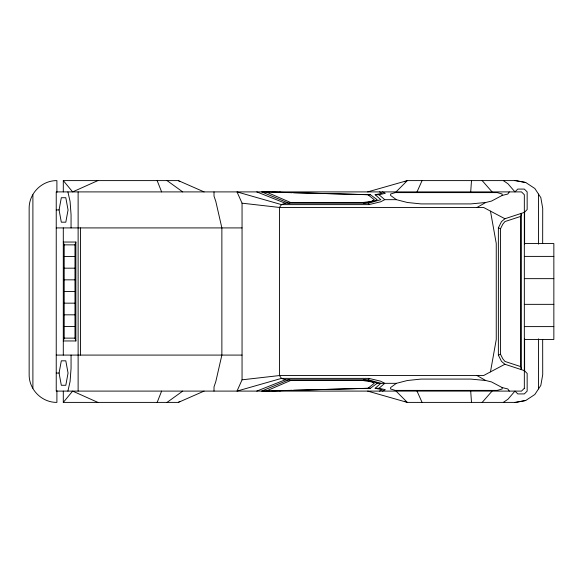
<?xml version="1.0" encoding="UTF-8"?>
<svg xmlns="http://www.w3.org/2000/svg" width="583" height="583" viewBox="0 0 583 583"><rect width="100%" height="100%" fill="white"/><g stroke="black" fill="none" stroke-linecap="round" stroke-linejoin="round"><path stroke-width="0.87" d="M542.664 243.607L542.715 208.357L540.827 197.608L534.83 188.491L525.713 182.494L515.94 180.606L407.328 180.606L367.669 191.902M470.7 191.902L471.494 180.606M379.569 191.902L382.076 193.316L375.139 194.729L380.845 199.67L368.551 203.205L285.225 203.205L281.509 204.618L279.439 207.439L279.439 375.561L281.509 378.382L285.225 379.795L368.551 379.795L380.845 383.33L375.139 388.271L379.037 388.271L384.722 383.33L380.684 381.209L368.93 378.382L281.509 378.382L237.004 391.098L242.054 379.817L279.439 375.561L483.562 375.561L490.471 371.874L496.25 339.546L496.25 243.454L490.471 211.126L483.562 207.439L279.439 207.439L242.054 203.183L237.004 191.902L281.509 204.618L368.93 204.618L380.684 201.791L384.722 199.67L396.382 199.67L407.379 202.498L421.043 203.912L470.758 203.912L485.697 202.498L491.491 201.084L502.167 195.436L507.873 194.022L509.287 191.902M59.065 209.946L61.317 197.717L65.806 197.717L68.051 209.946L65.806 222.181L61.317 222.181L59.065 209.946L56.238 209.909M59.065 373.054L61.317 360.819L65.806 360.819L68.051 373.054L65.806 385.283L61.317 385.283L59.065 373.054L56.238 373.091M520.626 216.431L521.289 213.378L521.289 369.622L520.626 366.569L520.626 216.431L504.914 221.569L502.75 224.266L500.535 228.711L500.535 354.289L502.75 358.734L504.914 361.431L520.626 366.569M67.898 391.098L70.077 381.574L71.06 368.325L71.06 355.083M368.551 379.795L368.93 378.382M75.877 340.96L74.981 338.133L74.981 244.867L75.877 242.04L63.299 242.04L64.196 244.867L64.196 338.133L63.299 340.96L75.877 340.96L75.877 242.04M157.162 402.394L161.622 391.098M417.027 191.902L422.063 180.606M503.326 402.394L507.99 399.202L514.964 391.098L517.791 393.919L524.336 393.919L527.156 391.098L527.156 373.441L524.336 370.613L504.914 364.258L501.482 361.38L498.37 355.12L498.37 227.88L501.482 221.62L504.914 218.742L524.336 212.387L527.156 209.559L527.156 191.902L524.336 189.081L517.791 189.081L514.964 191.902L507.99 183.798L503.326 180.606M204.079 391.098L178.354 402.394L63.299 402.394L72.649 391.098L97.849 402.394M482.185 402.394L492.081 391.098M396.046 191.902L407.328 180.606L404.894 181.772M290.618 380.502L266.001 391.098L367.939 388.271L374.228 383.33L371.845 381.916L362.845 380.502L290.618 380.502L288.789 379.795L261.643 391.098L269.506 390.894M293.562 390.267L370.387 388.271L377.15 383.33L396.382 383.33L407.379 380.502L421.043 379.088L470.758 379.088L485.697 380.502L491.491 381.916L502.167 387.564L507.873 388.978L509.287 391.098M396.382 383.33L390.588 387.564L390.588 388.978L395.252 390.391L497.263 390.391L502.167 388.978L502.167 387.564M167.051 402.394L182.719 391.098M178.354 402.394L179.826 401.366M367.669 391.098L407.328 402.394L515.94 402.394L525.713 400.506L534.83 394.509L540.827 385.392L542.715 374.643L542.664 339.393M371.845 201.084L374.228 199.67L367.939 194.729L266.001 191.902L290.618 202.498L362.845 202.498L374.016 201.084L377.15 199.67L370.387 194.729L293.562 192.733M477.032 207.439L485.697 202.498M379.569 391.098L382.076 389.684L375.139 388.271M490.471 371.874L504.914 364.258M382.514 391.098L385.319 389.684L379.037 388.271M97.849 180.606L72.649 191.902L63.299 180.606L178.354 180.606L204.079 191.902M256.775 391.098L285.225 379.795M290.618 202.498L288.789 203.205L261.643 191.902L269.506 192.106M498.37 355.12L500.535 354.289M375.139 194.729L379.037 194.729L385.319 193.316L382.514 191.902M363.639 203.205L374.016 201.084M514.964 402.394L525.713 400.506M272.13 390.821L291.755 390.311M367.939 194.729L370.387 194.729M56.238 227.917L242.054 227.917M524.336 243.548L553.85 243.548L553.85 339.452L524.336 339.452M64.196 244.867L74.981 244.867M524.336 256.396L553.85 256.396M64.196 256.527L74.981 256.527M64.196 268.18L74.981 268.18M524.336 278.652L553.85 278.652M64.196 279.84L74.981 279.84M64.196 291.5L74.981 291.5M64.196 303.16L74.981 303.16M524.336 304.348L553.85 304.348M64.196 314.82L74.981 314.82M64.196 326.473L74.981 326.473M524.336 326.604L553.85 326.604M64.196 338.133L74.981 338.133M56.238 355.083L242.054 355.083M371.845 381.916L374.016 381.916L377.15 383.33M367.939 388.271L370.387 388.271M272.13 192.179L291.755 192.689M514.964 180.606L525.713 182.494M363.639 379.795L374.016 381.916M498.37 227.88L500.535 228.711M256.775 191.902L285.225 203.205M404.894 401.228L407.328 402.394L396.046 391.098M490.471 211.126L504.914 218.742M477.032 375.561L485.697 380.502M178.354 180.606L179.826 181.634M167.051 180.606L182.719 191.902M396.382 199.67L390.588 195.436L390.588 194.022L395.252 192.609L497.263 192.609L502.167 194.022L502.167 195.436M379.037 194.729L384.722 199.67M482.185 180.606L492.081 191.902M417.027 391.098L422.063 402.394M157.162 180.606L161.622 191.902M368.551 203.205L368.93 204.618M67.898 191.902L70.077 201.426L71.06 214.675L71.06 227.917M470.7 391.098L471.494 402.394M538.539 194.124L538.539 244.175M538.539 338.825L538.539 388.876M524.613 211.345L524.613 244.255M524.613 338.745L524.613 371.655M280 191.902L280 192.383M280 390.617L280 391.098M242.054 203.183L242.054 379.817M214.012 191.902L214.012 196.121L215.812 201.426L221.868 227.917L221.868 355.083L215.812 381.574L214.012 386.879L214.012 391.098M80.454 227.917L80.454 355.083M78.122 191.902L78.122 391.098M63.299 180.606L63.299 191.902M63.299 227.917L63.299 355.083M63.299 391.098L63.299 402.394M56.901 192.434L56.901 180.606C41.83 180.46 29.004 193.286 29.15 208.357L29.15 374.643C29.004 389.714 41.83 402.54 56.901 402.394L56.901 390.566M32.896 194.788L32.896 388.212M524.336 388.271L521.508 391.098L56.238 391.098L56.238 191.902L521.508 191.902L524.336 194.729L524.336 388.271"/></g></svg>
